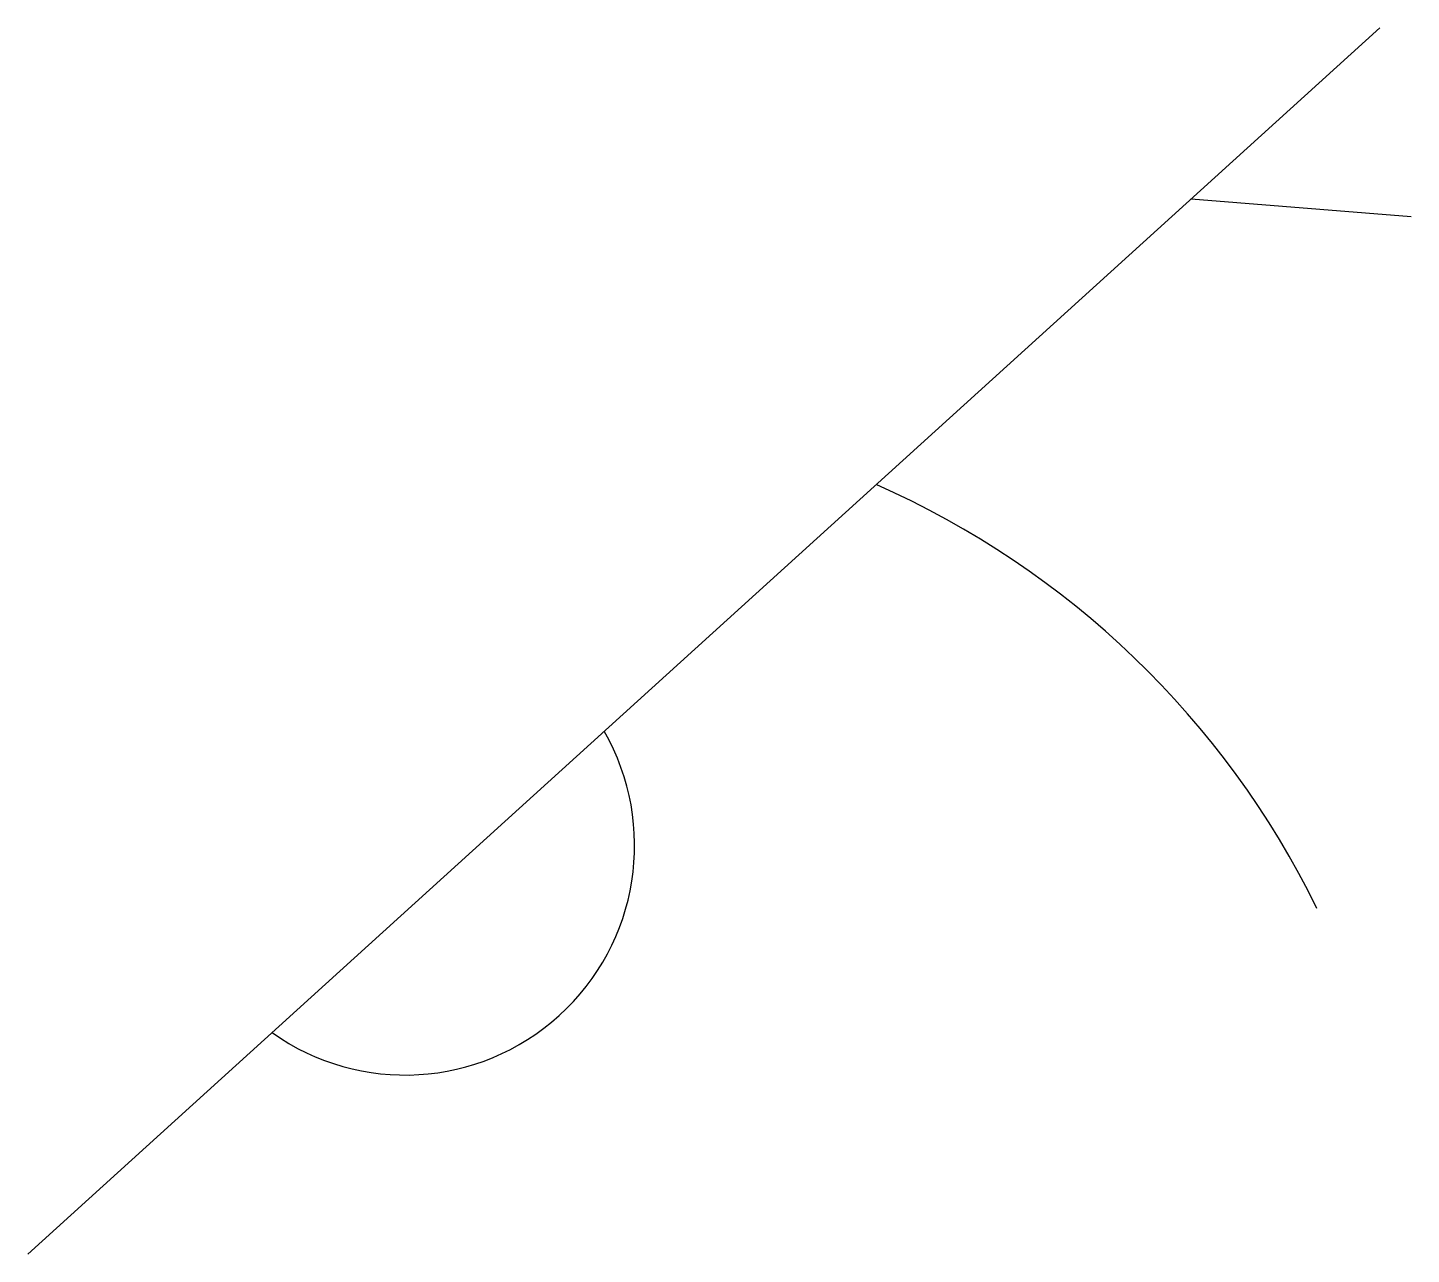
# Model space of a CAD drawing. Header units: millimetres. Extents: x -3 to 41, y -3 to 36.
import ezdxf

# ---------------------------------------------------------------- set-up
doc = ezdxf.new("R2010")
doc.units = ezdxf.units.MM
doc.layers.get('0').update_dxf_attribs({"lineweight": 25, "true_color": 0xffffff})

msp = doc.modelspace()

# ---------------------------------------------------------------- linework, layer by layer
for p, q in [((40, 36), (-3, -3)), ((33.994, 30.553), (41, 30))]:
    msp.add_line(p, q)
for centre, radius, start, end in [((12.5, -4.5), 28.399, 26.1139, 66.1484), ((9, 10), 7.3, 234.6073, 29.8073)]:
    msp.add_arc(centre, radius, start, end)

doc.saveas('drawing.dxf')
